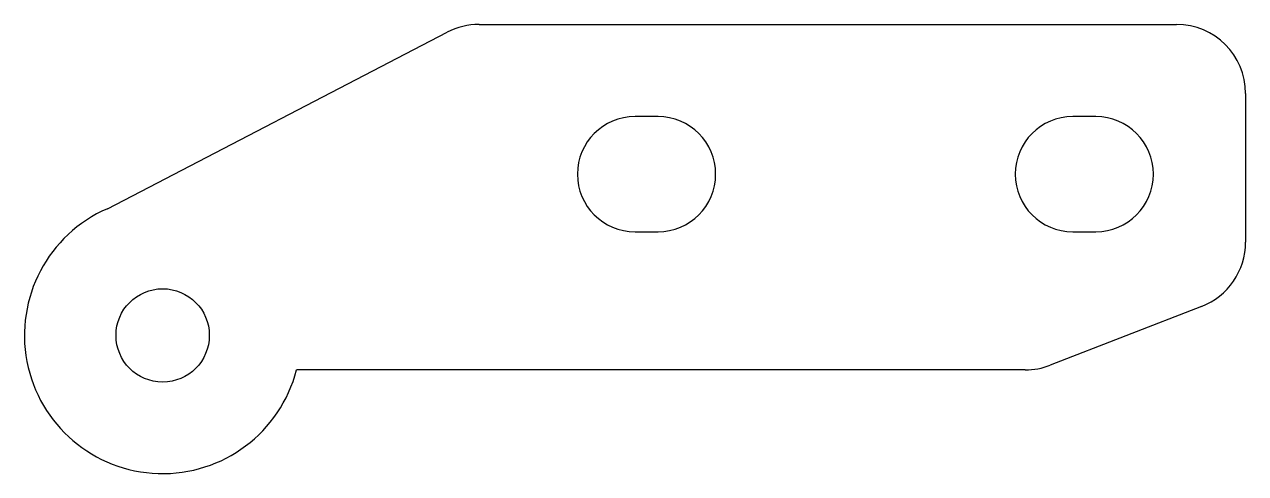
# Model space of a CAD drawing. Extents: x -53 to 53, y -20 to 20.
import ezdxf

# ---------------------------------------------------------------- set-up
doc = ezdxf.new("R2010")
doc.units = 0

msp = doc.modelspace()

# ---------------------------------------------------------------- linework, layer by layer
at = {"layer": 'TAGLIO', "color": 2}
for p, q in [((-13.534352, 19.5), (47, 19.5)), ((-45.795832, 3.5), (-16.300586, 18.824279)), ((53, 13.5), (53, 0.604403)), ((2, 11.5), (0, 11.5)), ((40, 11.5), (38, 11.5)), ((0, 1.5), (1, 1.5)), ((1, 1.5), (2, 1.5)), ((38, 1.5), (39, 1.5)), ((39, 1.5), (40, 1.5)), ((49.174678, -4.987625), (36.049071, -10.092028)), ((2.246672, -10.5), (-29.38105, -10.5)), ((33.874393, -10.5), (2.246672, -10.5))]:
    msp.add_line(p, q, dxfattribs=at)
msp.add_circle((-41, -7.5), 4.05, dxfattribs=at)
for centre, radius, start, end in [((-13.534352, 13.5), 6, 90, 117.45417), ((47, 13.5), 6, 0, 90), ((0, 6.5), 5, 90, 270), ((2, 6.5), 5, 270, 90), ((38, 6.5), 5, 90, 270), ((40, 6.5), 5, 270, 90), ((-41, -7.5), 12, 113.556464, 345.522488), ((47, 0.604403), 6, 291.250506, 0), ((33.874393, -4.5), 6, 270, 291.250506)]:
    msp.add_arc(centre, radius, start, end, dxfattribs=at)

doc.saveas('drawing.dxf')
